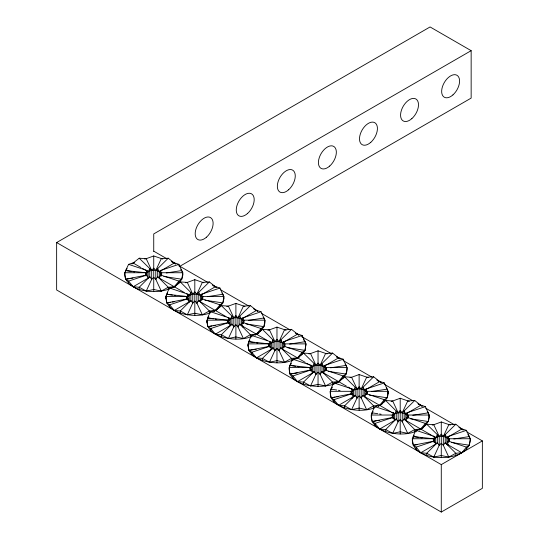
<?xml version="1.0" encoding="UTF-8"?>
<svg xmlns="http://www.w3.org/2000/svg" width="539" height="539" viewBox="0 0 539 539"><rect width="100%" height="100%" fill="white"/><g stroke="black" fill="none" stroke-linecap="round" stroke-linejoin="round"><path stroke-width="0.81" d="M161.39 276.076L161.66 272.734L182.782 272.734C183.503 279.471 178.308 284.572 172.958 287.738M202.462 299.792L202.738 296.45L223.86 296.45C224.581 303.188 219.38 308.288 214.03 311.454M243.54 323.508L243.81 320.166L264.939 320.166C265.66 326.903 260.458 332.004 255.109 335.17M284.619 347.224L284.888 343.882L306.017 343.882L305.027 350.377L302.608 353.746M325.697 370.94L325.967 367.598L347.096 367.598C347.817 374.335 342.615 379.436 337.266 382.602M366.776 394.656L367.046 391.314L388.168 391.314C388.895 398.051 383.694 403.152 378.344 406.318M407.855 418.372L408.124 415.03L429.246 415.03C429.974 421.767 424.772 426.868 419.423 430.034M448.933 442.088L449.203 438.746L470.325 438.746C470.742 467.798 395.505 461.95 416.121 430.358L420.743 429.044L426.753 424.22L433.76 424.705L441.279 421.976L450.355 425.076M171.267 288.082L174.272 286.748L178.887 281.115L181.791 279.229L182.782 272.734L178.887 264.346L172.022 262.035M251.915 336.181C236.614 344.219 194.478 335.763 210.736 311.778L215.351 310.464L219.966 304.831L222.87 302.945L223.86 296.45L219.966 288.062L213.094 285.751M292.994 359.897C277.686 367.935 235.556 359.479 251.814 335.494L256.429 334.18L261.044 328.547L263.948 326.661L264.939 320.166L261.044 311.778L254.927 309.797M340.089 380.945C325.32 392.17 275.57 386.281 292.893 359.21L297.508 357.896L302.123 352.263L305.027 350.377L306.017 343.882L302.123 335.494L296.005 333.513M375.151 407.329C359.843 415.367 317.714 406.911 333.971 382.926L338.586 381.612L343.202 375.979L346.105 374.093L347.096 367.598L343.202 359.21L336.329 356.899M416.229 431.045C400.922 439.083 358.792 430.627 375.05 406.642L379.665 405.328L384.28 399.695L387.177 397.809L388.168 391.314L384.28 382.926L377.408 380.615M392.547 417.664L392.277 415.03L371.155 415.03L372.146 421.525L375.05 423.411L379.665 429.044L385.681 429.549L392.682 433.383L400.201 431.8L407.72 433.383L414.727 429.549L420.743 429.044L425.359 423.411L428.256 421.525L429.246 415.03L425.359 406.642L418.486 404.331M433.625 441.38L433.356 438.746L412.234 438.746L413.224 445.241L416.121 447.127L420.743 452.76L426.753 453.265L433.76 457.099L441.279 455.516L448.798 457.099L455.805 453.265L461.815 452.76L466.437 447.127L469.334 445.241L470.325 438.746L466.437 430.358L460.313 428.377M125.183 272.721L125.681 270.551L128.578 264.346L134.703 262.365M128.578 264.346L146.877 270.45L145.813 274.89L145.813 272.734L125.681 270.551C121.578 279.337 131.563 287.26 139.21 289.409C149.114 292.354 160.07 292.502 169.765 288.749M210.843 312.465C195.313 320.166 153.885 312.681 169.657 288.062L174.272 286.748L180.289 281.924L187.296 282.409L194.815 279.68L203.89 282.78M169.657 288.062L187.956 294.166L186.892 298.606L186.892 296.45L166.76 294.267L165.769 296.45L165.769 298.606M206.848 322.322L207.171 320.873M207.502 319.425L208.802 316.636M210.736 311.778L229.028 317.882L227.97 322.322L227.97 320.166L207.832 317.983L213.545 318.866M247.92 346.038L248.91 341.699L249.88 340.352M251.814 336.936L251.814 335.494L270.106 341.598L269.049 346.038L269.049 343.882L248.91 341.699L254.624 342.582M289.497 367.585L289.989 365.415L291.437 363.394M330.575 391.301L331.067 389.131L332.516 387.11M333.971 382.926L352.263 389.03L351.199 393.47L351.199 391.314L330.077 391.314L331.067 397.809L333.971 399.695L338.586 405.328L344.603 405.833L351.603 409.667L359.122 408.084L366.641 409.667L373.648 405.833L379.665 405.328L385.681 400.504L392.682 400.989L400.201 398.26L409.276 401.36M371.155 417.186L372.146 412.847L373.109 411.5M375.05 406.642L393.342 412.746L392.277 417.186L392.277 415.03L392.547 418.372M412.234 440.902L412.564 439.453M412.894 438.005L414.188 435.216M416.121 431.8L416.121 430.358L434.421 436.455L433.356 440.902L433.356 438.746L413.224 436.563L418.938 437.446M161.39 275.368L161.66 272.734L161.66 274.89L160.595 270.45L178.887 264.346L178.887 265.788M202.462 299.084L202.738 296.45L202.738 298.606L201.674 294.166L219.966 288.062M243.54 322.8L243.81 320.166L243.81 322.322L242.752 317.882L261.044 311.778M284.619 346.516L284.888 343.882M325.697 370.232L325.967 367.598L325.967 369.754L324.909 365.314L343.202 359.21L343.202 360.652M366.776 393.948L367.046 391.314L367.046 393.47L365.988 389.03L384.28 382.926L384.28 384.368M407.855 417.664L408.124 415.03L408.124 417.186L407.06 412.746L425.359 406.642M448.933 441.38L449.203 438.746L449.203 440.902L448.138 436.455L466.437 430.358M184.23 292.495L159.335 278.124L160.595 275.018L178.887 281.115L178.887 283.271M226.023 316.622L200.414 301.84L201.674 298.734L219.966 304.831L219.966 306.987M267.101 340.338L241.492 325.556L242.752 322.45L261.044 328.547L261.044 330.703M305.33 362.41L282.571 349.272L283.831 346.166L302.123 352.263L302.123 354.419L296.187 358.886M346.409 386.126L323.649 372.988L324.909 369.882L343.202 375.979L343.202 378.135M390.33 411.486L364.728 396.704L365.988 393.598L384.28 399.695L384.28 401.851M431.409 435.202L405.806 420.42L407.06 417.314L425.359 423.411L425.359 425.567M461.815 452.76L446.878 444.136L448.138 441.03L466.437 447.127L466.437 449.283M146.082 275.368L145.813 272.734L124.691 272.734L125.681 279.229L128.578 281.115L133.194 286.748L139.21 287.253L146.217 291.087L151.688 279.31L153.736 277.309L155.784 279.31L161.255 291.087L168.256 287.253L174.272 286.748M187.161 299.084L186.892 296.45L165.769 296.45L166.76 302.945L169.657 304.831L174.272 310.464L180.289 310.969L187.296 314.803L192.76 303.026L194.815 301.025L196.863 303.026L202.334 314.803L209.334 310.969L215.351 310.464L221.367 305.64L228.374 306.125L235.893 303.396L244.969 306.496M228.24 322.8L227.97 320.166L206.848 320.166L207.832 326.661L210.736 328.547L215.351 334.18L221.367 334.685L228.374 338.519L233.838 326.742L235.893 324.741L237.942 326.742L243.406 338.519L250.413 334.685L256.429 334.18L262.446 329.356L269.453 329.841L276.972 327.112L286.041 330.212M269.318 346.516L269.049 343.882L247.92 343.882L248.91 350.377L251.814 352.263L256.429 357.896L262.446 358.401L269.453 362.235L274.917 350.458L276.972 348.457L279.02 350.458L284.484 362.235L291.491 358.401L297.508 357.896L303.524 353.072L310.531 353.557L318.044 350.828L327.119 353.928M310.397 370.232L310.127 367.598L288.998 367.598L289.989 374.093L292.893 375.979L297.508 381.612L303.524 382.117L310.531 385.951L315.995 374.174L318.044 372.173L320.099 374.174L325.563 385.951L332.57 382.117L338.586 381.612L344.603 376.788L351.603 377.273L359.122 374.544L368.198 377.644M351.603 409.667L357.074 397.89L359.122 395.889L361.177 397.89L366.641 409.667M392.682 433.383L398.153 421.606L400.201 419.605L402.249 421.606L407.72 433.383M433.76 457.099L439.231 445.322L441.279 443.321L443.327 445.322L448.798 457.099M187.161 297.42L189.209 295.372L190.853 292.488L180.289 281.924M269.318 344.852L271.366 342.804L273.01 339.92L262.446 329.356M392.547 416L394.602 413.952L396.239 411.068L385.681 400.504M127.13 268.53L125.681 270.551L131.395 271.434M146.082 273.704C149.451 269.089 158.021 269.089 161.39 273.704M167.723 292.92L166.76 294.267L172.473 295.15M228.24 321.136C231.602 316.521 240.178 316.521 243.54 321.136M351.475 393.948L351.475 392.284C354.837 387.669 363.414 387.669 366.776 392.284M433.625 439.716C436.994 435.101 445.564 435.101 448.933 439.716M155.784 279.31L157.698 276.696L159.335 278.124M196.863 303.026L198.776 300.412L200.414 301.84M237.942 326.742L239.855 324.128L241.492 325.556M279.02 350.458L280.927 347.844L282.571 349.272M320.099 374.174L322.005 371.56L323.649 372.988M361.177 397.89L363.084 395.276L364.728 396.704M402.249 421.606L404.162 418.992L405.806 420.42M443.327 445.322L445.241 442.708L446.878 444.136M151.688 279.31L149.775 276.696L139.21 287.253L139.21 289.409M175.593 264.022L168.256 258.208L155.784 270.47L155.784 279.626M192.76 303.026L190.853 300.412L180.289 310.969L180.289 313.125M216.671 287.738L209.334 281.924L196.863 294.186L192.76 294.186L189.209 295.372L189.209 302.029M233.838 326.742L231.932 324.128L221.367 334.685L221.367 336.841M257.75 311.454L250.413 305.64L237.942 317.902L237.942 327.058M274.917 350.458L273.01 347.844L262.446 358.401L262.446 360.557M298.828 335.17L291.491 329.356L279.02 341.618L274.917 341.618L271.366 342.804L271.366 349.461M315.995 374.174L314.089 371.56L303.524 382.117L303.524 384.273M339.907 358.886L332.57 353.072L320.099 365.334C316.689 364.93 312.377 365.388 310.397 368.568L311.185 365.314L292.893 359.21L292.893 360.652M357.074 397.89L355.161 395.276L344.603 405.833L344.603 407.989M380.979 382.602L373.648 376.788L361.177 389.05L361.177 398.206M398.153 421.606L396.239 418.992L385.681 429.549L385.681 431.705M422.057 406.318L414.727 400.504L402.249 412.766L398.153 412.766L394.602 413.952L394.602 420.609M439.231 445.322L437.318 442.708L426.753 453.265L426.753 455.421M463.136 430.034L455.805 424.22L443.327 436.482L443.327 445.638M405.806 420.609L405.806 413.952L407.06 412.746L407.06 418.756M133.194 286.748L148.137 278.124L149.775 276.696M174.272 310.464L189.209 301.84L190.853 300.412M215.351 334.18L230.288 325.556L231.932 324.128M256.429 357.896L271.366 349.272L273.01 347.844M297.508 381.612L312.445 372.988L314.089 371.56M338.586 405.328L353.523 396.704L355.161 395.276M379.665 429.044L394.602 420.42L396.239 418.992M420.743 452.76L435.68 444.136L437.318 442.708M131.88 264.022L139.21 258.208L146.217 258.693L153.736 255.964L162.812 259.064M466.774 431.907L482.358 440.902L482.358 488.334L441.279 512.05L56.642 289.982L56.642 242.55L430.075 26.95L471.153 50.666L471.153 98.098L179.218 266.65M471.153 50.666L153.736 233.926L153.736 251.403M174.272 263.032L159.335 271.656L159.335 278.313M215.351 286.748L200.414 295.372L196.863 294.186L194.815 291.875L192.76 294.186L192.76 303.342M256.429 310.464L241.492 319.088L241.492 325.745M297.508 334.18L282.571 342.804L279.02 341.618L276.972 339.307L274.917 341.618L274.917 350.774M338.586 357.896L323.649 366.52L320.099 365.334L318.044 363.023L315.995 365.334L315.995 374.49M379.665 381.612L364.728 390.236L364.728 396.893M407.228 413.13L420.743 405.328M461.815 429.044L446.878 437.668L446.878 443.489M56.642 242.55L441.279 464.618L482.358 440.902M213.848 311.131L217.608 309.467M254.927 334.847L258.686 333.183M294.503 359.23L299.765 356.899M378.156 405.995L381.922 404.331M419.234 429.711L422.994 428.047M189.209 301.84L187.956 298.734L169.657 304.831L169.657 306.987M230.288 325.556L229.028 322.45L210.736 328.547L210.736 330.703M271.366 349.272L270.106 346.166L251.814 352.263L251.814 354.419M312.445 372.988L311.185 369.882L292.893 375.979L292.893 378.135M353.523 396.704L352.263 393.598L333.971 399.695L333.971 401.851M394.602 420.42L393.342 417.314L375.05 423.411L375.05 425.567M435.68 444.136L434.421 441.03L416.121 447.127L416.121 449.283M144.661 259.064L146.217 258.693L151.688 270.47L151.688 279.626M185.739 282.78L187.296 282.409L192.76 294.186L190.853 292.488L190.853 301.301M226.818 306.496L228.374 306.125L233.838 317.902L233.838 327.058M267.896 330.212L269.453 329.841L274.917 341.618L273.01 339.92L273.01 349.279M308.975 353.928L310.531 353.557L315.995 365.334L303.524 353.072M350.047 377.644L351.603 377.273L357.074 389.05L357.074 398.206M391.125 401.36L392.682 400.989L398.153 412.766L398.153 421.922M432.204 425.076L433.76 424.705L439.231 436.482L439.231 445.638M146.217 291.087L153.736 289.504L161.255 291.087M187.296 314.803L194.815 313.22L202.334 314.803M228.374 338.519L235.893 336.936L243.406 338.519M269.453 362.235L276.972 360.652L284.484 362.235M310.531 385.951L318.044 384.368L325.563 385.951M187.956 298.734L166.76 302.945L170.836 302.312M229.028 322.45L207.832 326.661L211.915 326.028M270.106 346.166L248.91 350.377L256.261 349.238M311.185 369.882L289.989 374.093L297.333 372.954M352.263 393.598L331.067 397.809L335.15 397.176M393.342 417.314L372.146 421.525L376.229 420.892M434.421 441.03L413.224 445.241L417.301 444.608M133.025 278.09L125.681 279.229L146.877 275.018L146.877 270.45L148.137 271.656L148.137 277.484M166.281 272.95L181.791 270.551L180.828 269.204M172.473 302.062L174.104 301.806M207.36 296.666L222.87 294.267L223.86 298.606M213.545 325.778L215.182 325.522M248.439 320.382L263.948 317.983L264.278 319.425M289.517 344.098L305.027 341.699L305.519 343.869M330.596 367.814L346.105 365.415L346.597 367.585M336.781 396.926L338.411 396.67M371.674 391.53L387.177 389.131L386.214 387.784M377.859 420.642L379.49 420.386M412.753 415.246L428.256 412.847L429.246 417.186M453.831 438.962L469.334 436.563L469.833 438.733M168.256 258.208L161.255 258.693L155.784 270.47L153.736 268.159L151.688 270.47L139.21 258.208M209.334 281.924L202.334 282.409L196.863 294.186L196.863 303.342M250.413 305.64L243.406 306.125L237.942 317.902L235.893 315.591L233.838 317.902L221.367 305.64M291.491 329.356L284.484 329.841L279.02 341.618L279.02 350.774M332.57 353.072L325.563 353.557L320.099 365.334L320.099 374.49M373.648 376.788L366.641 377.273L361.177 389.05L359.122 386.739L357.074 389.05L344.603 376.788M414.727 400.504L407.72 400.989L402.249 412.766L402.249 421.922M455.805 424.22L448.798 424.705L443.327 436.482L441.279 434.171L439.231 436.482L426.753 424.22M310.397 370.94L310.127 367.598L289.989 365.415L295.702 366.298M133.025 271.683L134.656 271.939M163.836 276.453L181.791 279.229M174.104 295.399L175.734 295.655M204.914 300.169L222.87 302.945M215.182 319.115L216.813 319.371M245.993 323.885L263.948 326.661M256.261 342.831L257.891 343.087M287.071 347.601L305.027 350.377M297.333 366.547L298.97 366.803M328.15 371.317L346.105 374.093M331.067 389.131L336.781 390.014M338.411 390.263L340.048 390.519M369.222 395.033L387.177 397.809M372.146 412.847L377.859 413.73M379.49 413.979L381.12 414.235M410.3 418.749L428.256 421.525M420.568 437.695L422.199 437.951M451.379 442.465L469.334 445.241M407.855 416L405.806 413.952L402.249 412.766L400.201 410.455L398.153 412.766L396.239 411.068L396.239 419.881M153.736 251.174L166.484 258.531M171.442 261.395L175.714 263.861M179.319 265.943L207.427 282.173M212.467 285.084L216.793 287.577M220.397 289.659L248.499 305.889M253.546 308.8L257.871 311.293M261.476 313.375L289.578 329.605M295.345 332.934L298.95 335.009M301.833 336.673L330.656 353.321M336.424 356.65L340.028 358.725M343.633 360.807L371.735 377.037M376.781 379.948L381.107 382.441M384.705 384.523L412.813 400.753M417.86 403.664L422.178 406.157M425.783 408.239L453.892 424.469M458.938 427.38L463.237 429.859M133.194 263.032L141.023 267.546M142.444 268.368L148.137 271.656L149.775 268.772L149.775 277.585M186.366 293.728L188.502 294.961M227.445 317.444L230.288 319.088L230.288 325.745M306.752 363.232L308.18 364.054M309.602 364.876L312.445 366.52L312.445 373.177M347.83 386.948L353.523 390.236L353.523 396.057M391.752 412.308L393.18 413.13M432.83 436.024L435.68 437.668L435.68 444.325M394.602 413.952L393.342 412.746L393.342 418.756M271.366 342.804L270.106 341.598L270.106 347.082M189.209 295.372L187.956 294.166L187.956 300.176M445.241 442.708L455.805 453.265L455.805 455.421M404.162 418.992L414.727 429.549L414.727 431.705M363.084 395.276L373.648 405.833L373.648 407.989M322.005 371.56L332.57 382.117L332.57 384.273M280.927 347.844L291.491 358.401L291.491 360.557M239.855 324.128L250.413 334.685L250.413 336.841M198.776 300.412L209.334 310.969L209.334 313.125M157.698 276.696L168.256 287.253L168.256 289.409M467.886 434.542L469.334 436.563M427.292 411.5L428.256 412.847M345.135 364.068L346.105 365.415M325.697 368.568L323.649 366.52L322.005 363.636L322.005 372.995M303.572 339.678L305.027 341.699M284.888 346.038C284.585 343.404 281.466 342.568 280.927 339.92L280.927 348.733M221.9 292.92L222.87 294.267M202.462 297.42L200.414 295.372L198.776 292.488L198.776 301.301M405.806 413.952L404.162 411.068L404.162 419.881M148.137 278.124L146.877 275.018L128.578 281.115L128.578 283.271M351.475 392.284L351.199 391.314L351.475 394.656M284.619 344.852L283.831 341.598L302.123 335.494L302.123 336.936M387.346 389.852L388.168 393.47M181.96 271.272L182.782 274.89M433.356 438.746L433.625 442.088M269.049 343.882L269.318 347.224M227.97 320.166L228.24 323.508M186.892 296.45L187.161 299.792M145.813 272.734L146.082 276.076M448.138 442.775L448.138 436.455L446.878 437.668L445.241 434.784L445.241 443.597M448.138 444.021L448.138 445.686M441.279 421.976L441.279 457.672M441.279 464.618L441.279 512.05M437.318 443.597L437.318 434.784L435.68 437.668L434.421 436.455L434.421 442.472M400.201 398.26L400.201 433.956M365.988 394.514L365.988 389.03L364.728 390.236L363.084 387.352L363.084 396.165M359.122 374.544L359.122 410.24M355.161 396.165L355.161 387.352L353.523 390.236L352.263 389.03L352.263 395.343M352.263 396.589L352.263 398.254M324.909 370.798L324.909 365.314L323.649 366.52L323.649 373.177M318.044 350.828L318.044 386.524M314.089 372.449L314.089 363.636L312.445 366.52L311.185 365.314L311.185 370.798M310.127 367.598L310.127 369.033M283.831 347.082L283.831 341.598L282.571 342.804L282.571 348.632M276.972 327.112L276.972 362.808M242.752 323.892L242.752 317.882L241.492 319.088L239.855 316.204L239.855 325.017M242.752 325.441L242.752 327.106M235.893 303.396L235.893 339.092M231.932 325.017L231.932 316.204L230.288 319.088L229.028 317.882L229.028 323.892M201.674 300.176L201.674 294.166L200.414 295.372L200.414 302.029M194.815 279.68L194.815 315.376M160.595 275.934L160.595 270.45L159.335 271.656L157.698 268.772L157.698 277.585M153.736 255.964L153.736 291.66M452.935 94.898A12.673 7.317 -60 0 0 456.951 75.265A12.673 7.317 -60 0 0 441.96 88.558A12.673 7.317 -60 0 0 452.935 94.898M411.857 118.614A12.673 7.317 -60 0 0 415.872 98.981A12.673 7.317 -60 0 0 400.881 112.274A12.673 7.317 -60 0 0 411.857 118.614M370.778 142.33A12.673 7.317 -60 0 0 374.8 122.697A12.673 7.317 -60 0 0 359.803 135.99A12.673 7.317 -60 0 0 370.778 142.33M329.7 166.046A12.673 7.317 -60 0 0 333.722 146.413A12.673 7.317 -60 0 0 318.724 159.706A12.673 7.317 -60 0 0 329.7 166.046M288.621 189.762A12.673 7.317 -60 0 0 292.643 170.129A12.673 7.317 -60 0 0 277.646 183.422A12.673 7.317 -60 0 0 288.621 189.762M247.549 213.478A12.673 7.317 -60 0 0 251.565 193.845A12.673 7.317 -60 0 0 236.567 207.138A12.673 7.317 -60 0 0 247.549 213.478M206.471 237.194A12.673 7.317 -60 0 0 210.486 217.561A12.673 7.317 -60 0 0 195.495 230.854A12.673 7.317 -60 0 0 206.471 237.194"/></g></svg>
